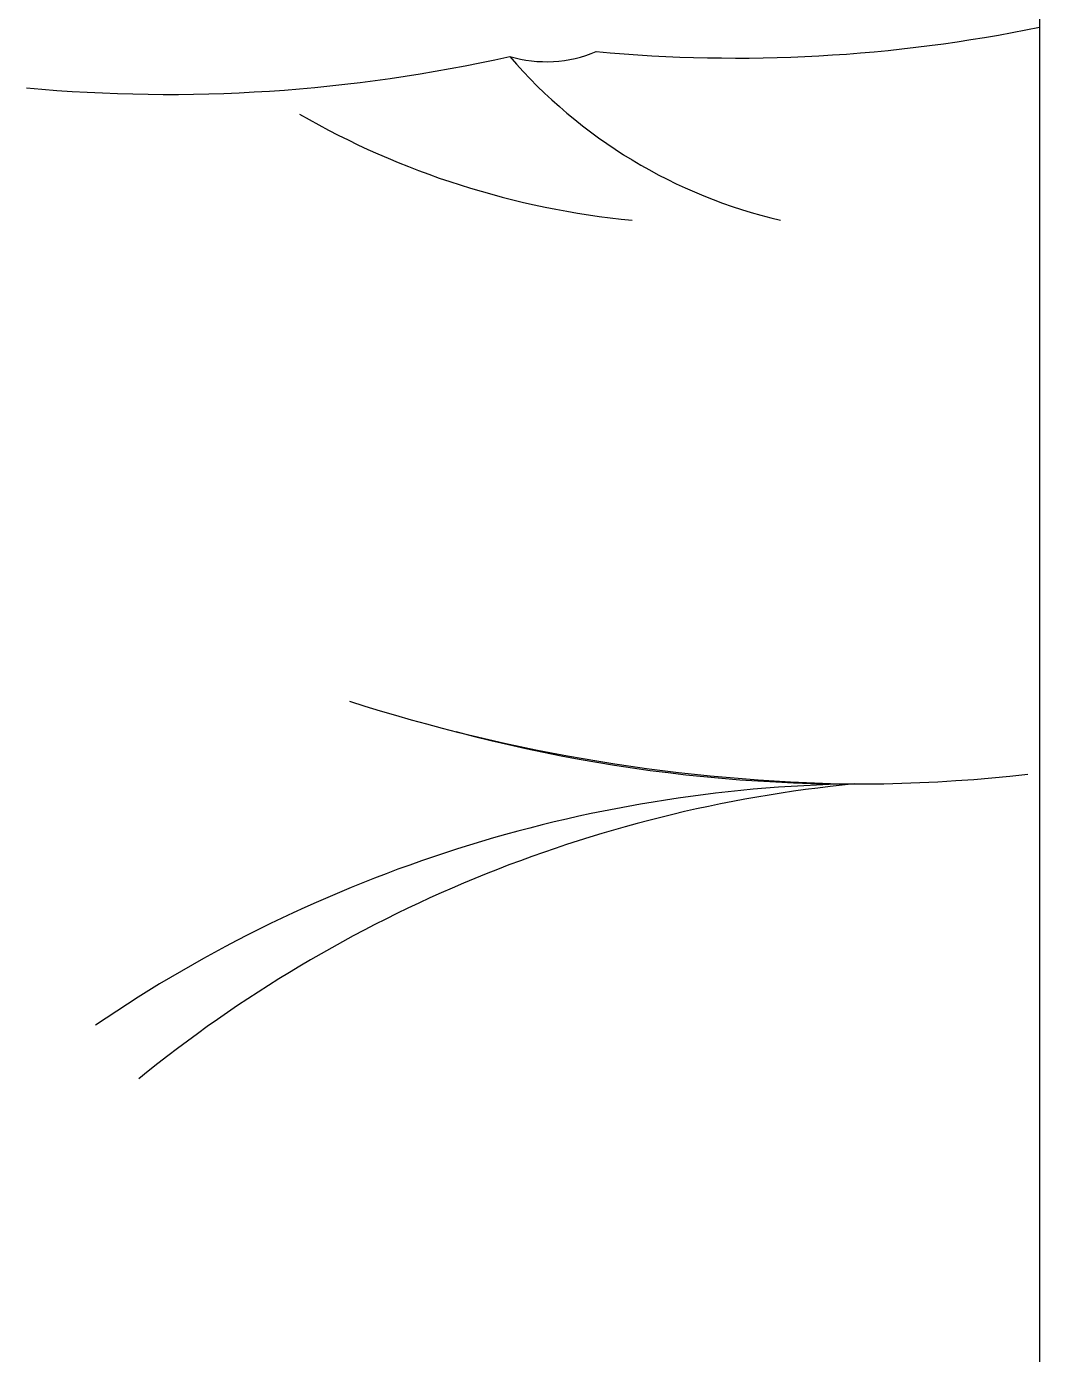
# Model space of a CAD drawing. Extents: x 557 to 4039, y 862 to 4522.
# Drawn here: x 3049 to 3949, y 2250 to 3429 of the extents above; entities that cross this region are included whole.
import ezdxf

# ---------------------------------------------------------------- set-up
doc = ezdxf.new("R2010")
doc.units = 0
doc.header["$MEASUREMENT"] = 0
for name, color, linetype in [('2', 2, 'CONTINUOUS'), ('3', 3, 'CONTINUOUS'), ('4', 4, 'CONTINUOUS')]:
    doc.layers.add(name, color=color, linetype=linetype)

msp = doc.modelspace()

# ---------------------------------------------------------------- linework, layer by layer
at = {"layer": '2'}
for p, q in [((3949, 3999.3), (3949, 1743.9)), ((3949, 3936.3), (3949, 1949.3))]:
    msp.add_line(p, q, dxfattribs=at)
at = {"layer": '3'}
for centre, radius, start, end in [((3821, 3697.9), 452.3, 220.7333, 256.9672), ((3657.4, 3989), 735.1, 240.1408, 264.511), ((3808.3, 4307.5), 1551.3, 252.2705, 269.1302), ((3784.7, 4128.3), 1371.9, 255.0326, 276.4383), ((3805.3, 1523.4), 1233.2, 90.9572, 124.3022), ((3900.4, 1573), 1189.1, 95.5806, 129.2135)]:
    msp.add_arc(centre, radius, start, end, dxfattribs=at)
at = {"layer": '4', "color": 4}
msp.add_lwpolyline([(3049, 3374.8, 0.078314), (3478.3, 3402.8, 0.174082), (3555.2, 3407.1, 0.074189), (3949, 3428.8)], format="xyb", dxfattribs=at)

doc.saveas('drawing.dxf')
